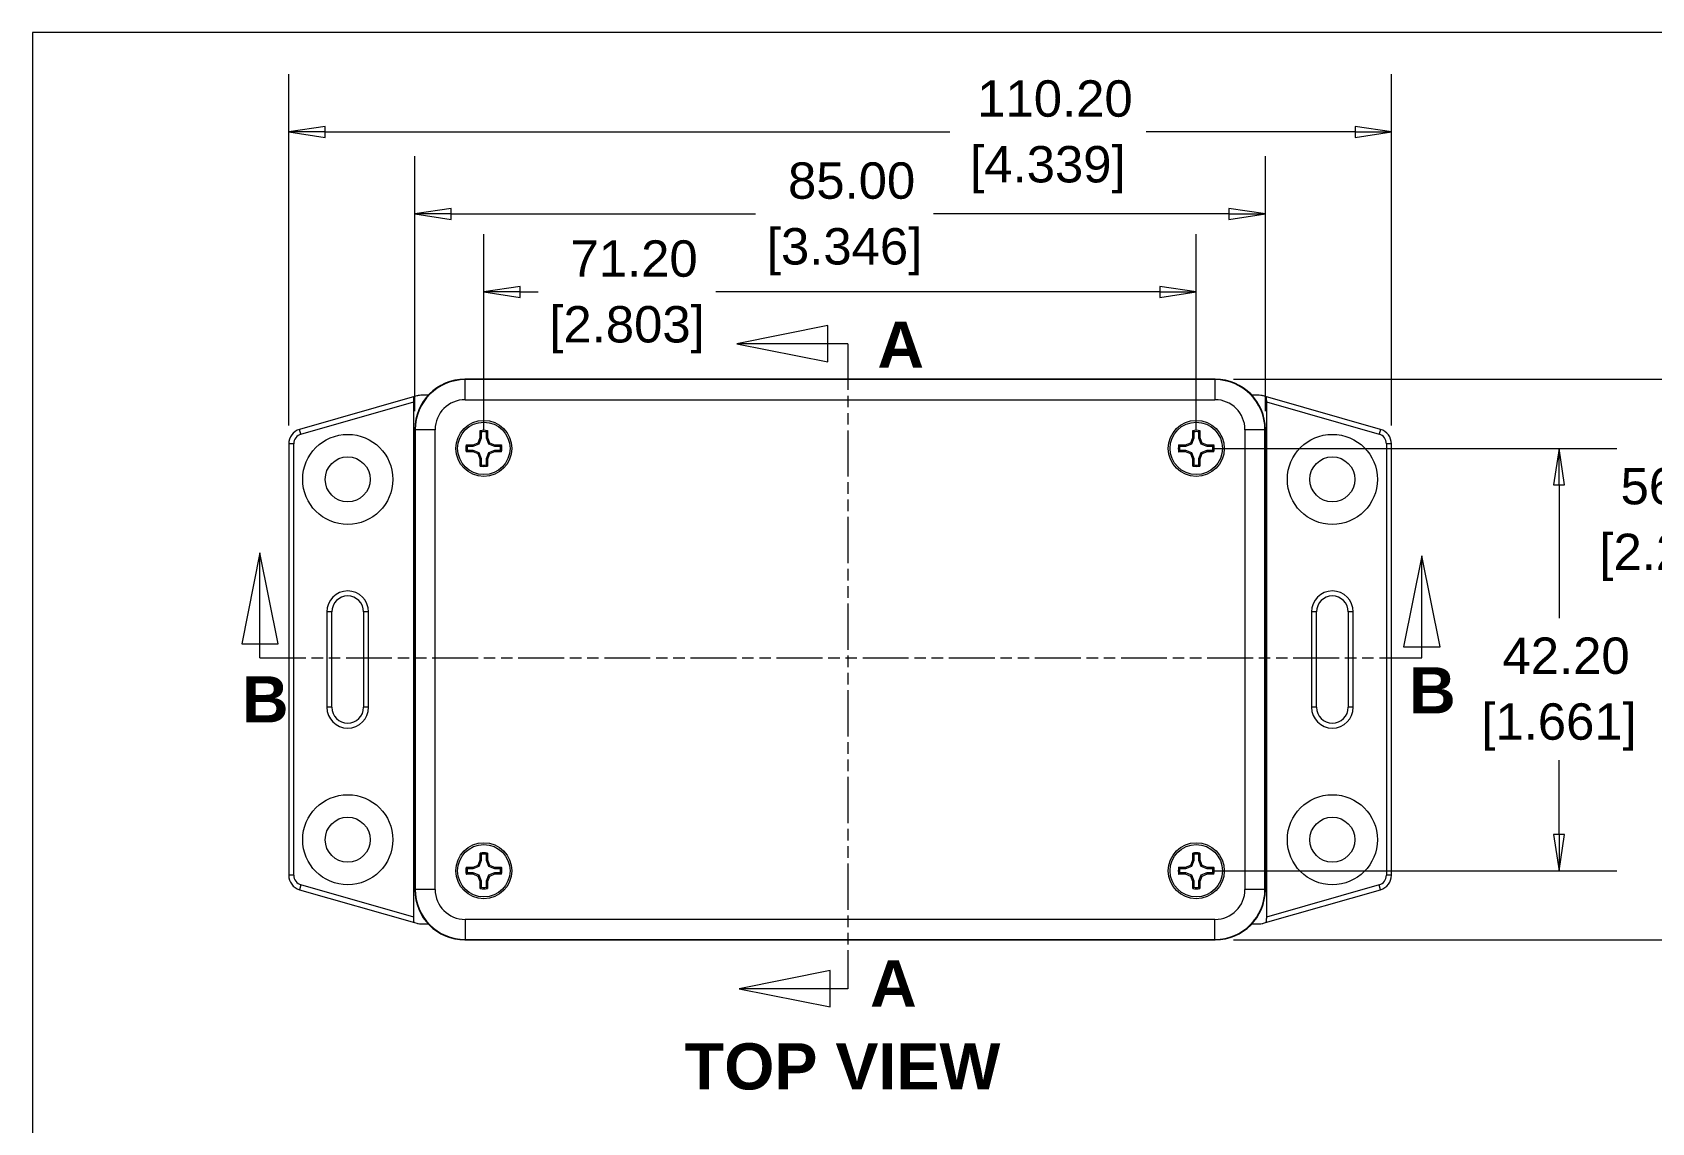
# Model space of a CAD drawing. Header units: millimetres. Extents: x 17 to 490, y 18 to 376.
# Drawn here: x 16.6 to 178.4, y 267 to 375.9 of the extents above; entities that cross this region are included whole.
import ezdxf

# ---------------------------------------------------------------- set-up
doc = ezdxf.new("R2010")
doc.units = ezdxf.units.MM
doc.header["$LTSCALE"] = 1.818182
doc.linetypes.add('DOUBLE_DASH_CHAIN', pattern=[1.2403, 0.6614, -0.0827, 0.1654, -0.0827, 0.1654, -0.0827])
for name, color, linetype, lineweight in [('Dimension (ANSI)', 7, 'Continuous', 9), ('Section Line (ANSI)', 7, 'DOUBLE_DASH_CHAIN', 9), ('Sketch Geometry (ANSI)', 7, 'Continuous', 9), ('Symbol (ANSI)', 7, 'Continuous', 9), ('Visible (ANSI)', 7, 'Continuous', 9), ('Visible Narrow (ANSI)', 7, 'Continuous', 9)]:
    doc.layers.add(name, color=color, linetype=linetype, lineweight=lineweight)
doc.styles.add('Label Text (ANSI)', font='arialbd.ttf')
doc.styles.add('Note Text (ANSI)', font='arial.ttf')
doc.styles.add('Text Style20', font='arial.ttf')
doc.dimstyles.new('Default - mm (ANSI)', dxfattribs={"dimscale": 1.818182, "dimtxt": 2, "dimasz": 2, "dimexe": 3.175, "dimexo": 1, "dimgap": 0.8, "dimtad": 0, "dimtih": 1, "dimtoh": 1, "dimrnd": 1e-08, "dimzin": 4, "dimdsep": 46, "dimtxsty": 'Note Text (ANSI)', "dimblk": 'Filled-1', "dimcen": 0.09, "dimdle": 10, "dimclrd": 256, "dimclre": 256, "dimclrt": 256, "dimadec": 1, "dimazin": 0, "dimtfac": 1.524, "dimtofl": 0, "dimtmove": 0, "dimatfit": 3, "dimfxl": 0, "dimtolj": 1, "dimtzin": 0, "dimlwd": -1, "dimlwe": -1, "dimarcsym": 0})

# ---------------------------------------------------------------- blocks, each defined once
blk = doc.blocks.new('Title Blocks HAMMOND')
at = {"layer": 'Sketch Geometry (ANSI)'}
for p, q in [((269.997, 206.727), (9.353, 206.727)), ((9.353, 206.727), (9.353, 9.64))]:
    blk.add_line(p, q, dxfattribs=at)
at = {"layer": 'Symbol (ANSI)', "style": 'Text Style20'}
blk.add_attdef('<TITLE>_001', (225.684, 16.317), '', height=5, dxfattribs=at)
blk = doc.blocks.new('2dTransSection0')
at = {"layer": 'Section Line (ANSI)', "linetype": 'Continuous'}
for p, q in [((21.612, 178.146), (20.612, 173.146)), ((21.612, 173.146), (21.612, 178.146)), ((22.612, 173.146), (21.612, 178.146)), ((85.476, 177.975), (84.476, 172.975)), ((85.476, 172.975), (85.476, 177.975)), ((86.476, 172.975), (85.476, 177.975)), ((20.612, 173.146), (22.612, 173.146)), ((21.612, 172.379), (21.612, 173.146)), ((84.476, 172.975), (86.476, 172.975)), ((85.476, 172.379), (85.476, 172.975)), ((21.612, 172.379), (23, 172.379)), ((84.088, 172.379), (85.476, 172.379))]:
    blk.add_line(p, q, dxfattribs=at)
at = {"layer": 'Section Line (ANSI)', "linetype": 'DOUBLE_DASH_CHAIN', "ltscale": 2.098819}
blk.add_line((21.612, 172.379), (85.476, 172.379), dxfattribs=at)
at = {"layer": 'Section Line (ANSI)', "linetype": 'Continuous', "flags": 128}
for points in [[(22.612, 173.146), (21.612, 178.146), (20.612, 173.146), (22.612, 173.146)], [(86.476, 172.975), (85.476, 177.975), (84.476, 172.975), (86.476, 172.975)]]:
    blk.add_lwpolyline(points, dxfattribs=at)
at = {"layer": 'Section Line (ANSI)'}
for points in [[(22.612, 173.146), (21.612, 178.146), (20.612, 173.146), (22.612, 173.146)], [(86.476, 172.975), (85.476, 177.975), (84.476, 172.975), (86.476, 172.975)]]:
    blk.add_solid(points, dxfattribs=at)
at = {"layer": 'Section Line (ANSI)', "char_height": 2.54, "attachment_point": 7, "style": 'Label Text (ANSI)'}
for insert in [(84.775, 169.317), (20.624, 168.822)]:
    blk.add_mtext('B', dxfattribs=dict(at, insert=insert))
blk = doc.blocks.new('2dTransSection1')
at = {"layer": 'Section Line (ANSI)', "linetype": 'Continuous'}
for p, q in [((52.831, 190.633), (47.831, 189.633)), ((52.831, 188.633), (52.831, 190.633)), ((52.831, 189.633), (47.831, 189.633)), ((47.831, 189.633), (52.831, 188.633)), ((53.924, 189.633), (52.831, 189.633)), ((53.924, 189.633), (53.924, 188.23)), ((52.957, 155.187), (47.957, 154.187)), ((52.957, 153.187), (52.957, 155.187)), ((53.924, 155.591), (53.924, 154.187)), ((52.957, 154.187), (47.957, 154.187)), ((47.957, 154.187), (52.957, 153.187)), ((53.924, 154.187), (52.957, 154.187))]:
    blk.add_line(p, q, dxfattribs=at)
at = {"layer": 'Section Line (ANSI)', "linetype": 'DOUBLE_DASH_CHAIN', "ltscale": 2.111293}
blk.add_line((53.924, 189.633), (53.924, 154.187), dxfattribs=at)
at = {"layer": 'Section Line (ANSI)', "linetype": 'Continuous', "flags": 128}
for points in [[(52.831, 190.633), (47.831, 189.633), (52.831, 188.633), (52.831, 190.633)], [(52.957, 155.187), (47.957, 154.187), (52.957, 153.187), (52.957, 155.187)]]:
    blk.add_lwpolyline(points, dxfattribs=at)
at = {"layer": 'Section Line (ANSI)'}
for points in [[(52.831, 190.633), (47.831, 189.633), (52.831, 188.633), (52.831, 190.633)], [(52.957, 155.187), (47.957, 154.187), (52.957, 153.187), (52.957, 155.187)]]:
    blk.add_solid(points, dxfattribs=at)
at = {"layer": 'Section Line (ANSI)', "char_height": 2.54, "attachment_point": 7, "style": 'Label Text (ANSI)'}
for insert in [(55.551, 188.308), (55.149, 153.203)]:
    blk.add_mtext('A', dxfattribs=dict(at, insert=insert))
blk = doc.blocks.new('Filled-1')
at = {"color": 0}
for p, q in [((0, 0), (-1, 0.15)), ((-1, 0.15), (-1, -0.15)), ((-1, 0), (0, 0)), ((-1, -0.15), (0, 0))]:
    blk.add_line(p, q, dxfattribs=at)
at = {"color": 0, "flags": 128}
blk.add_lwpolyline([(-1, -0.15), (0, 0), (-1, 0.15), (-1, -0.15)], dxfattribs=at)
at = {"color": 0}
blk.add_solid([(-1, -0.15), (0, 0), (-1, 0.15), (-1, -0.15)], dxfattribs=at)
blk = doc.blocks.new('*D11')
at = {"layer": 'Defpoints', "color": 0, "transparency": 16777216}
for p in [(139.77, 357.75), (54.77, 336.23), (139.77, 336.23)]:
    blk.add_point(p, dxfattribs=at)
at = {"layer": 'Dimension (ANSI)', "transparency": 16777216}
for p, q in [((54.77, 338.05), (54.77, 363.52)), ((139.77, 338.05), (139.77, 363.52)), ((58.41, 357.75), (88.83, 357.75)), ((136.13, 357.75), (106.6, 357.75))]:
    blk.add_line(p, q, dxfattribs=at)
at = {"layer": 'Dimension (ANSI)', "transparency": 16777216, "xscale": 3.636363636363636, "yscale": 3.636363636363636, "zscale": 3.636363636363636, "rotation": 180}
blk.add_blockref('Filled-1', (54.77, 357.75), dxfattribs=at)
at = {"layer": 'Dimension (ANSI)', "transparency": 16777216, "xscale": 3.636363636363636, "yscale": 3.636363636363636, "zscale": 3.636363636363636}
blk.add_blockref('Filled-1', (139.77, 357.75), dxfattribs=at)
at = {"layer": 'Dimension (ANSI)', "transparency": 16777216, "attachment_point": 5, "style": 'Note Text (ANSI)'}
for s, insert, char_height in [('\\A1; 85.00', (97.72, 361.06), 3.636), ('\\A1;[3.346]', (97.72, 353.97), 3.6364)]:
    blk.add_mtext(s, dxfattribs=dict(at, insert=insert, char_height=char_height))
blk = doc.blocks.new('*D12')
at = {"layer": 'Defpoints', "color": 0, "transparency": 16777216}
for p in [(61.67, 349.96), (61.67, 334.33), (132.87, 334.33)]:
    blk.add_point(p, dxfattribs=at)
at = {"layer": 'Dimension (ANSI)', "transparency": 16777216}
for p, q in [((61.67, 336.15), (61.67, 355.74)), ((132.87, 336.15), (132.87, 355.74)), ((65.31, 349.96), (67.09, 349.96)), ((129.23, 349.96), (84.86, 349.96))]:
    blk.add_line(p, q, dxfattribs=at)
at = {"layer": 'Dimension (ANSI)', "transparency": 16777216, "xscale": 3.636363636363636, "yscale": 3.636363636363636, "zscale": 3.636363636363636, "rotation": 180}
blk.add_blockref('Filled-1', (61.67, 349.96), dxfattribs=at)
at = {"layer": 'Dimension (ANSI)', "transparency": 16777216, "xscale": 3.636363636363636, "yscale": 3.636363636363636, "zscale": 3.636363636363636}
blk.add_blockref('Filled-1', (132.87, 349.96), dxfattribs=at)
at = {"layer": 'Dimension (ANSI)', "transparency": 16777216, "attachment_point": 5, "style": 'Note Text (ANSI)'}
for s, insert, char_height in [('\\A1; 71.20', (75.98, 353.27), 3.636), ('\\A1;[2.803]', (75.98, 346.18), 3.6364)]:
    blk.add_mtext(s, dxfattribs=dict(at, insert=insert, char_height=char_height))
blk = doc.blocks.new('*D13')
at = {"layer": 'Defpoints', "color": 0, "transparency": 16777216}
for p in [(134.77, 341.23), (134.77, 285.23), (180.92, 285.23)]:
    blk.add_point(p, dxfattribs=at)
at = {"layer": 'Dimension (ANSI)', "transparency": 16777216}
for p, q in [((136.59, 341.23), (186.69, 341.23)), ((180.92, 337.59), (180.92, 334.32)), ((180.92, 288.87), (180.92, 320.13)), ((136.59, 285.23), (186.69, 285.23))]:
    blk.add_line(p, q, dxfattribs=at)
at = {"layer": 'Dimension (ANSI)', "transparency": 16777216, "xscale": 3.636363636363636, "yscale": 3.636363636363636, "zscale": 3.636363636363636}
for p, rotation in [((180.92, 341.23), 90), ((180.92, 285.23), 270)]:
    blk.add_blockref('Filled-1', p, dxfattribs=dict(at, rotation=rotation))
at = {"layer": 'Dimension (ANSI)', "transparency": 16777216, "attachment_point": 5, "style": 'Note Text (ANSI)'}
for s, insert, char_height in [('\\A1; 56.00', (180.92, 330.53), 3.636), ('\\A1;[2.205]', (180.92, 323.44), 3.6364)]:
    blk.add_mtext(s, dxfattribs=dict(at, insert=insert, char_height=char_height))
blk = doc.blocks.new('*D14')
at = {"layer": 'Defpoints', "color": 0, "transparency": 16777216}
for p in [(132.87, 334.33), (132.87, 292.13), (169.12, 292.13)]:
    blk.add_point(p, dxfattribs=at)
at = {"layer": 'Dimension (ANSI)', "transparency": 16777216}
for p, q in [((134.69, 334.33), (174.9, 334.33)), ((169.12, 330.69), (169.12, 317.38)), ((169.12, 295.77), (169.12, 303.18)), ((134.69, 292.13), (174.9, 292.13))]:
    blk.add_line(p, q, dxfattribs=at)
at = {"layer": 'Dimension (ANSI)', "transparency": 16777216, "xscale": 3.636363636363636, "yscale": 3.636363636363636, "zscale": 3.636363636363636}
for p, rotation in [((169.12, 334.33), 90), ((169.12, 292.13), 270)]:
    blk.add_blockref('Filled-1', p, dxfattribs=dict(at, rotation=rotation))
at = {"layer": 'Dimension (ANSI)', "transparency": 16777216, "attachment_point": 5, "style": 'Note Text (ANSI)'}
for s, insert, char_height in [('\\A1; 42.20', (169.12, 313.59), 3.636), ('\\A1;[1.661]', (169.12, 306.49), 3.6364)]:
    blk.add_mtext(s, dxfattribs=dict(at, insert=insert, char_height=char_height))
blk = doc.blocks.new('*D37')
at = {"layer": 'Defpoints', "color": 0, "transparency": 16777216}
for p in [(152.37, 365.95), (42.17, 334.78), (152.37, 334.78)]:
    blk.add_point(p, dxfattribs=at)
at = {"layer": 'Dimension (ANSI)', "transparency": 16777216}
for p, q in [((42.17, 336.6), (42.17, 371.72)), ((152.37, 336.6), (152.37, 371.72)), ((45.81, 365.95), (108.24, 365.95)), ((148.73, 365.95), (127.85, 365.95))]:
    blk.add_line(p, q, dxfattribs=at)
at = {"layer": 'Dimension (ANSI)', "transparency": 16777216, "xscale": 3.636363636363636, "yscale": 3.636363636363636, "zscale": 3.636363636363636, "rotation": 180}
blk.add_blockref('Filled-1', (42.17, 365.95), dxfattribs=at)
at = {"layer": 'Dimension (ANSI)', "transparency": 16777216, "xscale": 3.636363636363636, "yscale": 3.636363636363636, "zscale": 3.636363636363636}
blk.add_blockref('Filled-1', (152.37, 365.95), dxfattribs=at)
at = {"layer": 'Dimension (ANSI)', "transparency": 16777216, "char_height": 3.6364, "attachment_point": 5, "style": 'Note Text (ANSI)'}
for s, insert in [('\\A1; 110.20', (118.04, 369.26)), ('\\A1;[4.339]', (118.04, 362.17))]:
    blk.add_mtext(s, dxfattribs=dict(at, insert=insert))

msp = doc.modelspace()

# ---------------------------------------------------------------- linework, layer by layer
at = {"layer": 'Visible (ANSI)'}
for p, q in [((134.769, 341.231), (59.768, 341.231)), ((59.769, 341.231), (134.769, 341.231)), ((54.755, 339.513), (43.256, 336.222)), ((54.669, 287.494), (54.669, 338.968)), ((54.966, 339.573), (54.755, 339.513)), ((56.102, 339.631), (55.379, 339.631)), ((139.158, 339.631), (138.435, 339.631)), ((139.783, 339.513), (139.571, 339.573)), ((151.281, 336.222), (139.783, 339.513)), ((139.869, 338.968), (139.869, 287.494)), ((54.769, 336.232), (54.769, 290.23)), ((54.769, 290.231), (54.769, 336.231)), ((61.11, 334.89), (61.313, 335.413)), ((61.214, 334.786), (61.447, 335.388)), ((61.313, 335.413), (61.313, 336.099)), ((61.313, 335.413), (61.447, 335.388)), ((61.447, 335.388), (61.447, 335.985)), ((61.89, 335.985), (61.89, 335.388)), ((62.024, 335.413), (61.89, 335.388)), ((61.89, 335.388), (62.124, 334.786)), ((62.024, 336.099), (62.024, 335.413)), ((62.024, 335.413), (62.228, 334.89)), ((132.31, 334.89), (132.513, 335.413)), ((132.414, 334.786), (132.647, 335.388)), ((132.513, 335.413), (132.513, 336.099)), ((132.513, 335.413), (132.647, 335.388)), ((132.647, 335.388), (132.647, 335.985)), ((133.09, 335.985), (133.09, 335.388)), ((133.224, 335.413), (133.09, 335.388)), ((133.09, 335.388), (133.324, 334.786)), ((133.224, 336.099), (133.224, 335.413)), ((133.224, 335.413), (133.428, 334.89)), ((139.769, 290.23), (139.769, 336.232)), ((139.769, 336.231), (139.769, 290.231)), ((42.169, 334.78), (42.169, 291.682)), ((59.901, 334.687), (60.587, 334.687)), ((60.587, 333.975), (59.901, 333.975)), ((60.014, 334.552), (60.612, 334.552)), ((60.612, 334.11), (60.014, 334.11)), ((60.587, 334.687), (61.11, 334.89)), ((60.587, 334.687), (60.612, 334.552)), ((60.587, 333.975), (60.612, 334.11)), ((61.11, 333.772), (60.587, 333.975)), ((60.612, 334.552), (61.214, 334.786)), ((61.214, 333.876), (60.612, 334.11)), ((61.11, 334.89), (61.214, 334.786)), ((61.11, 333.772), (61.214, 333.876)), ((61.313, 333.249), (61.11, 333.772)), ((61.447, 333.274), (61.214, 333.876)), ((62.124, 333.876), (61.89, 333.274)), ((62.228, 333.772), (62.024, 333.249)), ((62.228, 334.89), (62.124, 334.786)), ((62.124, 334.786), (62.726, 334.552)), ((62.726, 334.11), (62.124, 333.876)), ((62.228, 333.772), (62.124, 333.876)), ((62.228, 334.89), (62.751, 334.687)), ((62.751, 333.975), (62.228, 333.772)), ((62.751, 334.687), (62.726, 334.552)), ((62.726, 334.552), (63.323, 334.552)), ((62.751, 333.975), (62.726, 334.11)), ((63.323, 334.11), (62.726, 334.11)), ((62.751, 334.687), (63.437, 334.687)), ((63.437, 333.975), (62.751, 333.975)), ((131.101, 334.687), (131.787, 334.687)), ((131.787, 333.975), (131.101, 333.975)), ((131.214, 334.552), (131.812, 334.552)), ((131.812, 334.11), (131.214, 334.11)), ((131.787, 334.687), (132.31, 334.89)), ((131.787, 334.687), (131.812, 334.552)), ((131.787, 333.975), (131.812, 334.11)), ((132.31, 333.772), (131.787, 333.975)), ((131.812, 334.552), (132.414, 334.786)), ((132.414, 333.876), (131.812, 334.11)), ((132.31, 334.89), (132.414, 334.786)), ((132.31, 333.772), (132.414, 333.876)), ((132.513, 333.249), (132.31, 333.772)), ((132.647, 333.274), (132.414, 333.876)), ((133.324, 333.876), (133.09, 333.274)), ((133.428, 333.772), (133.224, 333.249)), ((133.428, 334.89), (133.324, 334.786)), ((133.324, 334.786), (133.926, 334.552)), ((133.926, 334.11), (133.324, 333.876)), ((133.428, 333.772), (133.324, 333.876)), ((133.428, 334.89), (133.951, 334.687)), ((133.951, 333.975), (133.428, 333.772)), ((133.951, 334.687), (133.926, 334.552)), ((133.926, 334.552), (134.523, 334.552)), ((133.951, 333.975), (133.926, 334.11)), ((134.523, 334.11), (133.926, 334.11)), ((133.951, 334.687), (134.637, 334.687)), ((134.637, 333.975), (133.951, 333.975)), ((152.369, 291.682), (152.369, 334.78)), ((61.313, 333.249), (61.447, 333.274)), ((61.313, 332.563), (61.313, 333.249)), ((61.447, 332.677), (61.447, 333.274)), ((62.024, 333.249), (61.89, 333.274)), ((61.89, 333.274), (61.89, 332.677)), ((62.024, 333.249), (62.024, 332.563)), ((132.513, 333.249), (132.647, 333.274)), ((132.513, 332.563), (132.513, 333.249)), ((132.647, 332.677), (132.647, 333.274)), ((133.224, 333.249), (133.09, 333.274)), ((133.09, 333.274), (133.09, 332.677)), ((133.224, 333.249), (133.224, 332.563)), ((46.481, 308.469), (46.481, 317.994)), ((49.656, 317.994), (49.656, 308.469)), ((144.881, 308.469), (144.881, 317.994)), ((148.056, 317.994), (148.056, 308.469)), ((61.11, 292.69), (61.313, 293.213)), ((61.214, 292.586), (61.447, 293.188)), ((61.313, 293.213), (61.313, 293.899)), ((61.313, 293.213), (61.447, 293.188)), ((61.447, 293.188), (61.447, 293.785)), ((61.89, 293.785), (61.89, 293.188)), ((62.024, 293.213), (61.89, 293.188)), ((61.89, 293.188), (62.124, 292.586)), ((62.024, 293.899), (62.024, 293.213)), ((62.024, 293.213), (62.228, 292.69)), ((132.31, 292.69), (132.513, 293.213)), ((132.414, 292.586), (132.647, 293.188)), ((132.513, 293.213), (132.513, 293.899)), ((132.513, 293.213), (132.647, 293.188)), ((132.647, 293.188), (132.647, 293.785)), ((133.09, 293.785), (133.09, 293.188)), ((133.224, 293.213), (133.09, 293.188)), ((133.09, 293.188), (133.324, 292.586)), ((133.224, 293.899), (133.224, 293.213)), ((133.224, 293.213), (133.428, 292.69)), ((59.901, 292.487), (60.587, 292.487)), ((60.587, 291.775), (59.901, 291.775)), ((60.014, 292.352), (60.612, 292.352)), ((60.612, 291.91), (60.014, 291.91)), ((60.587, 292.487), (61.11, 292.69)), ((60.587, 292.487), (60.612, 292.352)), ((60.587, 291.775), (60.612, 291.91)), ((61.11, 291.572), (60.587, 291.775)), ((60.612, 292.352), (61.214, 292.586)), ((61.214, 291.676), (60.612, 291.91)), ((61.11, 292.69), (61.214, 292.586)), ((61.11, 291.572), (61.214, 291.676)), ((61.313, 291.049), (61.11, 291.572)), ((61.447, 291.074), (61.214, 291.676)), ((62.124, 291.676), (61.89, 291.074)), ((62.228, 291.572), (62.024, 291.049)), ((62.228, 292.69), (62.124, 292.586)), ((62.124, 292.586), (62.726, 292.352)), ((62.726, 291.91), (62.124, 291.676)), ((62.228, 291.572), (62.124, 291.676)), ((62.228, 292.69), (62.751, 292.487)), ((62.751, 291.775), (62.228, 291.572)), ((62.751, 292.487), (62.726, 292.352)), ((62.726, 292.352), (63.323, 292.352)), ((62.751, 291.775), (62.726, 291.91)), ((63.323, 291.91), (62.726, 291.91)), ((62.751, 292.487), (63.437, 292.487)), ((63.437, 291.775), (62.751, 291.775)), ((131.101, 292.487), (131.787, 292.487)), ((131.787, 291.775), (131.101, 291.775)), ((131.214, 292.352), (131.812, 292.352)), ((131.812, 291.91), (131.214, 291.91)), ((131.787, 292.487), (132.31, 292.69)), ((131.787, 292.487), (131.812, 292.352)), ((131.787, 291.775), (131.812, 291.91)), ((132.31, 291.572), (131.787, 291.775)), ((131.812, 292.352), (132.414, 292.586)), ((132.414, 291.676), (131.812, 291.91)), ((132.31, 292.69), (132.414, 292.586)), ((132.31, 291.572), (132.414, 291.676)), ((132.513, 291.049), (132.31, 291.572)), ((132.647, 291.074), (132.414, 291.676)), ((133.324, 291.676), (133.09, 291.074)), ((133.428, 291.572), (133.224, 291.049)), ((133.428, 292.69), (133.324, 292.586)), ((133.324, 292.586), (133.926, 292.352)), ((133.926, 291.91), (133.324, 291.676)), ((133.428, 291.572), (133.324, 291.676)), ((133.428, 292.69), (133.951, 292.487)), ((133.951, 291.775), (133.428, 291.572)), ((133.951, 292.487), (133.926, 292.352)), ((133.926, 292.352), (134.523, 292.352)), ((133.951, 291.775), (133.926, 291.91)), ((134.523, 291.91), (133.926, 291.91)), ((133.951, 292.487), (134.637, 292.487)), ((134.637, 291.775), (133.951, 291.775)), ((43.256, 290.24), (54.755, 286.95)), ((61.313, 291.049), (61.447, 291.074)), ((61.313, 290.363), (61.313, 291.049)), ((61.447, 290.477), (61.447, 291.074)), ((62.024, 291.049), (61.89, 291.074)), ((61.89, 291.074), (61.89, 290.477)), ((62.024, 291.049), (62.024, 290.363)), ((132.513, 291.049), (132.647, 291.074)), ((132.513, 290.363), (132.513, 291.049)), ((132.647, 290.477), (132.647, 291.074)), ((133.224, 291.049), (133.09, 291.074)), ((133.09, 291.074), (133.09, 290.477)), ((133.224, 291.049), (133.224, 290.363)), ((139.783, 286.95), (151.281, 290.24)), ((54.755, 286.95), (54.966, 286.889)), ((55.379, 286.831), (56.102, 286.831)), ((138.435, 286.831), (139.158, 286.831)), ((139.571, 286.889), (139.783, 286.95)), ((59.768, 285.231), (134.769, 285.231)), ((134.769, 285.231), (59.769, 285.231))]:
    msp.add_line(p, q, dxfattribs=at)
for centre, radius in [((61.669, 334.331), 2.8), ((61.669, 334.331), 2.616), ((132.869, 334.331), 2.8), ((132.869, 334.331), 2.616), ((48.069, 331.231), 4.5), ((146.469, 331.231), 4.5), ((48.069, 331.231), 2.25), ((146.469, 331.231), 2.25), ((48.069, 295.231), 4.5), ((146.469, 295.231), 4.5), ((48.069, 295.231), 2.25), ((146.469, 295.231), 2.25), ((61.669, 292.131), 2.8), ((61.669, 292.131), 2.616), ((132.869, 292.131), 2.8), ((132.869, 292.131), 2.616)]:
    msp.add_circle(centre, radius, dxfattribs=at)
for centre, radius, start, end in [((43.669, 334.78), 1.5, 105.96868, 180), ((61.669, 334.331), 1.803, 78.62772, 101.37228), ((61.669, 334.331), 1.669, 82.38276, 97.61724), ((132.869, 334.331), 1.803, 78.62772, 101.37228), ((132.869, 334.331), 1.669, 82.38276, 97.61724), ((150.869, 334.78), 1.5, 0, 74.03132), ((61.669, 334.331), 1.803, 168.62772, 191.37228), ((61.669, 334.331), 1.669, 172.38276, 187.61724), ((61.669, 334.331), 1.669, 352.38276, 7.61724), ((61.669, 334.331), 1.803, 348.62772, 11.37228), ((132.869, 334.331), 1.803, 168.62772, 191.37228), ((132.869, 334.331), 1.669, 172.38276, 187.61724), ((132.869, 334.331), 1.669, 352.38276, 7.61724), ((132.869, 334.331), 1.803, 348.62772, 11.37228), ((61.669, 334.331), 1.803, 258.62772, 281.37228), ((61.669, 334.331), 1.669, 262.38276, 277.61724), ((132.869, 334.331), 1.803, 258.62772, 281.37228), ((132.869, 334.331), 1.669, 262.38276, 277.61724), ((48.069, 317.994), 1.588, 0, 180), ((146.469, 317.994), 1.588, 0, 180), ((48.069, 308.469), 1.588, 180, 0), ((146.469, 308.469), 1.588, 180, 0), ((61.669, 292.131), 1.803, 78.62772, 101.37228), ((61.669, 292.131), 1.669, 82.38276, 97.61724), ((132.869, 292.131), 1.803, 78.62772, 101.37228), ((132.869, 292.131), 1.669, 82.38276, 97.61724), ((43.669, 291.682), 1.5, 180, 254.03132), ((61.669, 292.131), 1.803, 168.62772, 191.37228), ((61.669, 292.131), 1.669, 172.38276, 187.61724), ((61.669, 292.131), 1.669, 352.38276, 7.61724), ((61.669, 292.131), 1.803, 348.62772, 11.37228), ((132.869, 292.131), 1.803, 168.62772, 191.37228), ((132.869, 292.131), 1.669, 172.38276, 187.61724), ((132.869, 292.131), 1.669, 352.38276, 7.61724), ((132.869, 292.131), 1.803, 348.62772, 11.37228), ((150.869, 291.682), 1.5, 285.96868, 0), ((61.669, 292.131), 1.803, 258.62772, 281.37228), ((61.669, 292.131), 1.669, 262.38276, 277.61724), ((132.869, 292.131), 1.803, 258.62772, 281.37228), ((132.869, 292.131), 1.669, 262.38276, 277.61724)]:
    msp.add_arc(centre, radius, start, end, dxfattribs=at)
for centre, major_axis in [((59.769, 336.23), (-3.537, 3.537)), ((134.768, 336.23), (3.537, 3.537)), ((59.769, 290.232), (-3.537, -3.537)), ((134.768, 290.232), (3.537, -3.537))]:
    msp.add_ellipse(centre, major_axis=major_axis, ratio=0.9996955, start_param=5.4979394, end_param=7.0684312, dxfattribs=at)
for points, knots in [([(54.669, 338.968), (54.669, 339.033), (54.669, 339.102), (54.67, 339.231), (54.672, 339.29), (54.68, 339.386), (54.688, 339.428), (54.714, 339.488), (54.733, 339.506), (54.755, 339.513)], [0.164581379, 0.164581379, 0.164581379, 0.164581379, 0.184091165, 0.184091165, 0.20360095, 0.20360095, 0.223317388, 0.223317388, 0.243033825, 0.243033825, 0.243033825, 0.243033825]), ([(55.379, 339.631), (55.277, 339.631), (55.181, 339.62), (55.05, 339.595), (55.006, 339.585), (54.966, 339.573)], [0.993020326, 0.993020326, 0.993020326, 0.993020326, 1.029165454, 1.029165454, 1.04910596, 1.04910596, 1.04910596, 1.04910596]), ([(139.571, 339.573), (139.531, 339.585), (139.487, 339.595), (139.356, 339.62), (139.261, 339.631), (139.158, 339.631)], [1.240180262, 1.240180262, 1.240180262, 1.240180262, 1.260120767, 1.260120767, 1.296265896, 1.296265896, 1.296265896, 1.296265896]), ([(139.783, 339.513), (139.804, 339.506), (139.823, 339.489), (139.849, 339.431), (139.856, 339.39), (139.866, 339.296), (139.868, 339.236), (139.869, 339.105), (139.869, 339.034), (139.869, 338.968)], [0.078841203, 0.078841203, 0.078841203, 0.078841203, 0.098162418, 0.098162418, 0.117483632, 0.117483632, 0.13738965, 0.13738965, 0.157295668, 0.157295668, 0.157295668, 0.157295668]), ([(54.755, 286.95), (54.733, 286.956), (54.714, 286.974), (54.688, 287.034), (54.68, 287.077), (54.672, 287.172), (54.67, 287.231), (54.669, 287.36), (54.669, 287.429), (54.669, 287.494)], [0.243433283, 0.243433283, 0.243433283, 0.243433283, 0.26314972, 0.26314972, 0.282866157, 0.282866157, 0.302375943, 0.302375943, 0.321885729, 0.321885729, 0.321885729, 0.321885729]), ([(54.966, 286.889), (55.006, 286.877), (55.05, 286.867), (55.181, 286.842), (55.277, 286.831), (55.379, 286.831)], [0.477084855, 0.477084855, 0.477084855, 0.477084855, 0.49702536, 0.49702536, 0.533170488, 0.533170488, 0.533170488, 0.533170488]), ([(139.158, 286.831), (139.261, 286.831), (139.356, 286.842), (139.487, 286.867), (139.531, 286.877), (139.571, 286.889)], [0.229924919, 0.229924919, 0.229924919, 0.229924919, 0.266070047, 0.266070047, 0.286010552, 0.286010552, 0.286010552, 0.286010552]), ([(139.869, 287.494), (139.869, 287.429), (139.869, 287.36), (139.868, 287.231), (139.866, 287.172), (139.857, 287.077), (139.849, 287.034), (139.823, 286.974), (139.805, 286.956), (139.783, 286.95)], [0.321883678, 0.321883678, 0.321883678, 0.321883678, 0.341393463, 0.341393463, 0.360903249, 0.360903249, 0.380619686, 0.380619686, 0.400336124, 0.400336124, 0.400336124, 0.400336124])]:
    msp.add_open_spline(points, degree=3, knots=knots, dxfattribs=at)
for points in [[(61.313, 336.099), (61.383, 336.042), (61.447, 335.985)], [(62.024, 336.099), (61.955, 336.042), (61.89, 335.985)], [(132.513, 336.099), (132.583, 336.042), (132.647, 335.985)], [(133.224, 336.099), (133.155, 336.042), (133.09, 335.985)], [(59.901, 334.687), (59.958, 334.617), (60.014, 334.552)], [(59.901, 333.975), (59.958, 334.045), (60.014, 334.11)], [(63.437, 334.687), (63.38, 334.617), (63.323, 334.552)], [(63.437, 333.975), (63.38, 334.045), (63.323, 334.11)], [(131.101, 334.687), (131.158, 334.617), (131.214, 334.552)], [(131.101, 333.975), (131.158, 334.045), (131.214, 334.11)], [(134.637, 334.687), (134.58, 334.617), (134.523, 334.552)], [(134.637, 333.975), (134.58, 334.045), (134.523, 334.11)], [(61.313, 332.563), (61.383, 332.62), (61.447, 332.677)], [(62.024, 332.563), (61.955, 332.62), (61.89, 332.677)], [(132.513, 332.563), (132.583, 332.62), (132.647, 332.677)], [(133.224, 332.563), (133.155, 332.62), (133.09, 332.677)], [(61.313, 293.899), (61.383, 293.842), (61.447, 293.785)], [(62.024, 293.899), (61.955, 293.842), (61.89, 293.785)], [(132.513, 293.899), (132.583, 293.842), (132.647, 293.785)], [(133.224, 293.899), (133.155, 293.842), (133.09, 293.785)], [(59.901, 292.487), (59.958, 292.417), (60.014, 292.352)], [(59.901, 291.775), (59.958, 291.845), (60.014, 291.91)], [(63.437, 292.487), (63.38, 292.417), (63.323, 292.352)], [(63.437, 291.775), (63.38, 291.845), (63.323, 291.91)], [(131.101, 292.487), (131.158, 292.417), (131.214, 292.352)], [(131.101, 291.775), (131.158, 291.845), (131.214, 291.91)], [(134.637, 292.487), (134.58, 292.417), (134.523, 292.352)], [(134.637, 291.775), (134.58, 291.845), (134.523, 291.91)], [(61.313, 290.363), (61.383, 290.42), (61.447, 290.477)], [(62.024, 290.363), (61.955, 290.42), (61.89, 290.477)], [(132.513, 290.363), (132.583, 290.42), (132.647, 290.477)], [(133.224, 290.363), (133.155, 290.42), (133.09, 290.477)]]:
    msp.add_open_spline(points, degree=2, dxfattribs=at)
at = {"layer": 'Visible Narrow (ANSI)'}
for p, q in [((59.803, 341.196), (59.768, 341.231)), ((59.803, 339.196), (59.803, 341.196)), ((134.734, 341.196), (59.803, 341.196)), ((134.769, 341.231), (134.734, 341.196)), ((134.734, 341.196), (134.734, 339.196)), ((43.394, 335.741), (54.669, 338.968)), ((59.803, 339.196), (134.734, 339.196)), ((139.869, 338.968), (151.144, 335.741)), ((43.394, 335.741), (43.256, 336.222)), ((54.769, 336.232), (54.804, 336.196)), ((56.804, 336.196), (54.804, 336.196)), ((54.804, 336.196), (54.804, 290.266)), ((56.804, 290.266), (56.804, 336.196)), ((139.733, 336.196), (137.734, 336.196)), ((137.734, 336.196), (137.734, 290.266)), ((139.733, 336.196), (139.769, 336.232)), ((139.733, 290.266), (139.733, 336.196)), ((151.281, 336.222), (151.144, 335.741)), ((42.669, 334.78), (42.169, 334.78)), ((42.669, 291.682), (42.669, 334.78)), ((152.369, 334.78), (151.869, 334.78)), ((151.869, 334.78), (151.869, 291.682)), ((46.481, 317.994), (45.981, 317.994)), ((45.981, 317.994), (45.981, 308.469)), ((50.156, 317.994), (49.656, 317.994)), ((50.156, 308.469), (50.156, 317.994)), ((144.381, 317.994), (144.381, 308.469)), ((144.881, 317.994), (144.381, 317.994)), ((148.556, 317.994), (148.056, 317.994)), ((148.556, 308.469), (148.556, 317.994)), ((46.481, 308.469), (45.981, 308.469)), ((50.156, 308.469), (49.656, 308.469)), ((144.881, 308.469), (144.381, 308.469)), ((148.556, 308.469), (148.056, 308.469)), ((42.669, 291.682), (42.169, 291.682)), ((152.369, 291.682), (151.869, 291.682)), ((43.394, 290.721), (43.256, 290.24)), ((54.669, 287.494), (43.394, 290.721)), ((54.804, 290.266), (54.769, 290.23)), ((56.804, 290.266), (54.804, 290.266)), ((139.733, 290.266), (137.734, 290.266)), ((139.769, 290.23), (139.733, 290.266)), ((151.144, 290.721), (139.869, 287.494)), ((151.281, 290.24), (151.144, 290.721)), ((59.803, 287.266), (59.803, 285.267)), ((134.734, 287.266), (59.803, 287.266)), ((134.734, 285.267), (134.734, 287.266)), ((59.768, 285.231), (59.803, 285.267)), ((59.803, 285.267), (134.734, 285.267)), ((134.734, 285.267), (134.769, 285.231))]:
    msp.add_line(p, q, dxfattribs=at)
for centre, radius, start, end in [((43.669, 334.78), 1, 105.96868, 180), ((150.869, 334.78), 1, 0, 74.03132), ((48.069, 317.994), 2.088, 0, 180), ((146.469, 317.994), 2.088, 0, 180), ((48.069, 308.469), 2.088, 180, 0), ((146.469, 308.469), 2.088, 180, 0), ((43.669, 291.682), 1, 180, 254.03132), ((150.869, 291.682), 1, 285.96868, 0)]:
    msp.add_arc(centre, radius, start, end, dxfattribs=at)
for centre, major_axis, ratio in [((59.804, 336.195), (-3.536, 3.536), 0.999939), ((134.733, 336.195), (3.536, 3.536), 0.999939), ((59.804, 336.195), (-2.122, 2.122), 0.9996955), ((134.733, 336.195), (2.122, 2.122), 0.9996955), ((59.804, 290.267), (-3.536, -3.536), 0.999939), ((59.804, 290.267), (-2.122, -2.122), 0.9996955), ((134.733, 290.267), (3.536, -3.536), 0.999939), ((134.733, 290.267), (2.122, -2.122), 0.9996955)]:
    msp.add_ellipse(centre, major_axis=major_axis, ratio=ratio, start_param=5.4979394, end_param=7.0684312, dxfattribs=at)

# ---------------------------------------------------------------- block references
at = {"xscale": 1.818181818181818, "yscale": 1.818181818181818, "zscale": 1.818181818181818}
msp.add_blockref('Title Blocks HAMMOND', (-0.452, 0.023), dxfattribs=at)
at = {"layer": 'Section Line (ANSI)', "xscale": 1.818181818181818, "yscale": 1.818181818181818, "zscale": 1.818181818181818}
for name in ['2dTransSection1', '2dTransSection0']:
    msp.add_blockref(name, (0, 0), dxfattribs=at)

# ---------------------------------------------------------------- texts
at = {"layer": 'Symbol (ANSI)', "insert": (81.749, 270.21), "char_height": 4.6182, "attachment_point": 7, "style": 'Label Text (ANSI)'}
msp.add_mtext('TOP VIEW', dxfattribs=at)

# ---------------------------------------------------------------- dimensions: what is measured, and where the dimension line sits
at = {"layer": 'Dimension (ANSI)'}
for base, p1, p2, angle, text, override, picture, middle in [((152.369, 365.95), (42.169, 334.78), (152.369, 334.78), 180, ' <>\\X[4.339]', {"dimgap": 0.8, "dimtih": 0, "dimtoh": 0, "dimdec": 2, "dimpost": '\\X', "dimtol": 0, "dimlim": 0, "dimtp": 0, "dimtm": 0, "dimtdec": 2, "dimatfit": 1}, '*D37', (118.044, 365.95)), ((139.769, 357.75), (54.769, 336.231), (139.769, 336.231), 180, ' <>\\X[3.346]', {"dimgap": 0.8, "dimtih": 0, "dimtoh": 0, "dimdec": 2, "dimpost": '\\X', "dimtol": 0, "dimlim": 0, "dimtp": 0, "dimtm": 0, "dimtdec": 2, "dimatfit": 1}, '*D11', (97.716, 357.75)), ((61.669, 349.964), (132.869, 334.331), (61.669, 334.331), 180, ' <>\\X[2.803]', {"dimgap": 0.8, "dimtih": 0, "dimtoh": 0, "dimdec": 2, "dimpost": '\\X', "dimtol": 0, "dimlim": 0, "dimtp": 0, "dimtm": 0, "dimtdec": 2, "dimatfit": 1}, '*D12', (75.979, 349.964)), ((180.919, 285.231), (134.769, 341.231), (134.769, 285.231), 90, ' <>\\X[2.205]', {"dimgap": 0.8, "dimdec": 2, "dimpost": '\\X', "dimtol": 0, "dimlim": 0, "dimtp": 0, "dimtm": 0, "dimtdec": 2, "dimatfit": 1}, '*D13', (180.919, 327.222)), ((169.123, 292.131), (132.869, 334.331), (132.869, 292.131), 90, ' <>\\X[1.661]', {"dimgap": 0.8, "dimdec": 2, "dimpost": '\\X', "dimtol": 0, "dimlim": 0, "dimtp": 0, "dimtm": 0, "dimtdec": 2, "dimatfit": 1}, '*D14', (169.123, 310.28))]:
    dim = msp.add_linear_dim(base=base, p1=p1, p2=p2, angle=angle, text=text, dimstyle='Default - mm (ANSI)', override=override, dxfattribs=at)
    dim.commit()
    dim.dimension.update_dxf_attribs({"geometry": picture, "text_midpoint": middle, "dimtype": 160})

doc.saveas('drawing.dxf')
